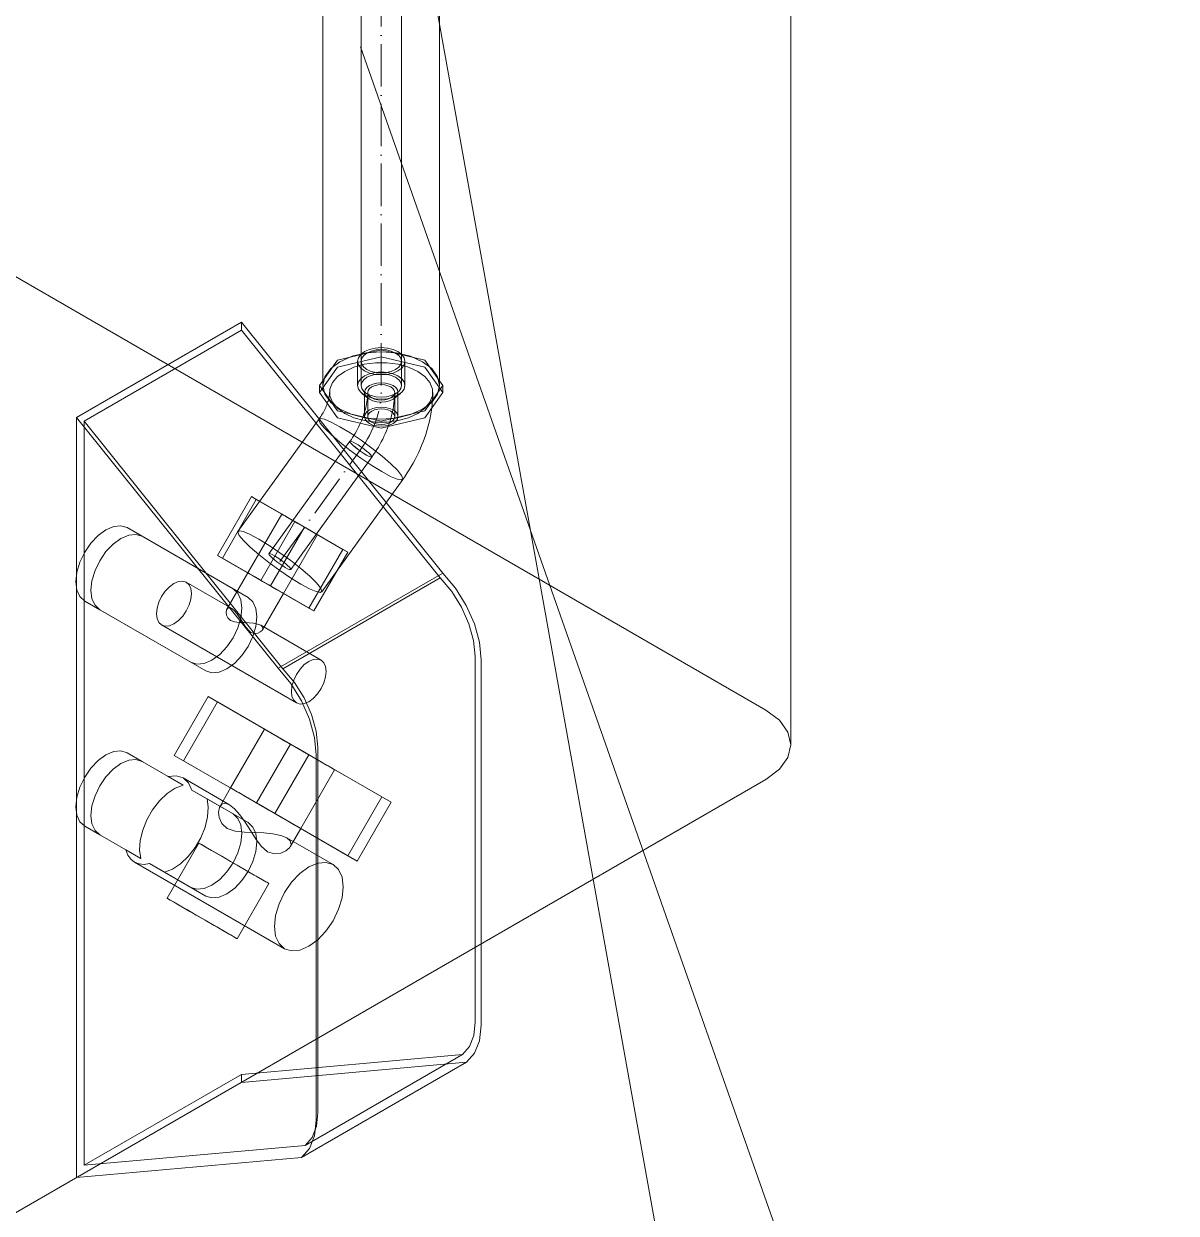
# Model space of a CAD drawing. Header units: millimetres. Extents: x -88595 to 880822, y -1054509 to -148035.
# Drawn here: x 415608.3 to 415880.1, y -312088.4 to -311808 of the extents above; entities that cross this region are included whole.
import ezdxf

# ---------------------------------------------------------------- set-up
doc = ezdxf.new("R2010")
doc.units = ezdxf.units.MM
doc.linetypes.add('$12$ADSK_Осевая', pattern=[14, 10, -2, 0, -2])
doc.linetypes.add('$13$ADSK_Осевая', pattern=[14, 10, -2, 0, -2])
for name, color, linetype, lineweight in [('Изоляция', 7, 'Continuous', 18), ('Марки', 7, 'Continuous', 20), ('Оборудование', 7, 'Continuous', 18), ('Трубопровод', 7, 'Continuous', 18), ('Трубопроводы', 7, 'Continuous', 18)]:
    doc.layers.add(name, color=color, linetype=linetype, lineweight=lineweight)

# ---------------------------------------------------------------- blocks, each defined once
blk = doc.blocks.new('$0$ADSK_МедьПайка_Отвод-гнутая труба - Отвод _гнутая труба_-3197938-В_ОВ3_4')
at = {"layer": 'Трубопроводы', "color": 190, "true_color": 0x8000ff}
for points in [[(19757.32, 11724.73, 0), (19756.66, 11725.02, 0), (19755.9, 11725.21, 0), (19755.08, 11725.27, 0), (19754.25, 11725.21, 0), (19753.49, 11725.02, 0), (19752.83, 11724.73, 0), (19752.33, 11724.35, 0), (19752.01, 11723.91, 0), (19751.9, 11723.44, 0), (19752.01, 11722.96, 0), (19752.33, 11722.52, 0), (19752.83, 11722.14, 0)], [(19752.83, 11722.14, 0), (19753.49, 11721.85, 0), (19754.25, 11721.66, 0), (19755.08, 11721.6, 0), (19755.9, 11721.66, 0), (19756.66, 11721.85, 0), (19757.32, 11722.14, 0), (19757.83, 11722.52, 0), (19758.14, 11722.96, 0), (19758.25, 11723.44, 0), (19758.14, 11723.91, 0), (19757.83, 11724.35, 0), (19757.32, 11724.73, 0)], [(19751.9, 11723.44, 0), (19751.89, 11723.02, 0), (19751.87, 11722.59, 0), (19751.84, 11722.15, 0), (19751.78, 11721.69, 0), (19751.72, 11721.23, 0), (19751.64, 11720.76, 0), (19751.54, 11720.28, 0), (19751.42, 11719.79, 0), (19751.3, 11719.29, 0), (19751.15, 11718.79, 0), (19750.99, 11718.29, 0), (19750.82, 11717.79, 0), (19750.63, 11717.28, 0), (19750.43, 11716.77, 0), (19750.21, 11716.27, 0), (19749.98, 11715.76, 0), (19749.74, 11715.26, 0), (19749.48, 11714.76, 0), (19749.22, 11714.27, 0), (19748.94, 11713.78, 0), (19748.65, 11713.3, 0), (19748.34, 11712.83, 0), (19748.03, 11712.36, 0), (19747.72, 11711.91, 0)], [(19758.25, 11723.44, 0), (19758.24, 11722.8, 0), (19758.21, 11722.17, 0), (19758.16, 11721.53, 0), (19758.08, 11720.88, 0), (19757.99, 11720.23, 0), (19757.87, 11719.58, 0), (19757.74, 11718.93, 0), (19757.59, 11718.27, 0), (19757.42, 11717.61, 0), (19757.23, 11716.96, 0), (19757.02, 11716.3, 0), (19756.8, 11715.65, 0), (19756.56, 11715, 0), (19756.3, 11714.35, 0), (19756.02, 11713.7, 0), (19755.73, 11713.06, 0), (19755.42, 11712.43, 0), (19755.1, 11711.8, 0), (19754.76, 11711.18, 0), (19754.41, 11710.56, 0), (19754.04, 11709.95, 0), (19753.66, 11709.36, 0), (19753.27, 11708.77, 0), (19752.86, 11708.2, 0)], [(19749, 11711.43, 0), (19748.47, 11711.72, 0), (19748.05, 11711.9, 0), (19747.79, 11711.95, 0), (19747.7, 11711.87, 0), (19747.79, 11711.66, 0), (19748.04, 11711.35, 0), (19748.45, 11710.95, 0), (19748.99, 11710.49, 0), (19749.61, 11709.99, 0), (19750.28, 11709.51, 0), (19750.95, 11709.06, 0), (19751.58, 11708.67, 0)], [(19751.58, 11708.67, 0), (19752.11, 11708.39, 0), (19752.53, 11708.21, 0), (19752.79, 11708.16, 0), (19752.88, 11708.24, 0), (19752.79, 11708.44, 0), (19752.54, 11708.76, 0), (19752.13, 11709.16, 0), (19751.59, 11709.62, 0), (19750.97, 11710.11, 0), (19750.3, 11710.6, 0), (19749.63, 11711.05, 0), (19749, 11711.43, 0)]]:
    blk.add_polyline3d(points, dxfattribs=at)
blk = doc.blocks.new('$0$ADSK_Наружный блок кондиционера сплит-системы1 - AV08IMVEVA-4475075-В_ОВ3_4')
at = {"layer": 'Оборудование'}
for p, q in [((21737.13, 10659.06), (21737.13, 12030.78)), ((21066.59, 11050.98), (21731.27, 10667.23)), ((21607.53, 10758.67), (21568.64, 10736.22)), ((21607.53, 10756.79), (21607.53, 10758.67)), ((21607.53, 10758.67), (21655.06, 10699.54)), ((21607.53, 10756.79), (21570.41, 10735.36)), ((21654.45, 10698.41), (21607.53, 10756.79)), ((21616.17, 10677.09), (21568.64, 10736.22)), ((21568.64, 10736.22), (21568.64, 10557)), ((21570.41, 10735.36), (21570.41, 10559.91)), ((21570.41, 10735.36), (21617.33, 10676.98)), ((21601.91, 10703.71), (21609.91, 10717.57)), ((21603.05, 10703.05), (21611.05, 10716.91)), ((21611.05, 10716.91), (21609.91, 10717.57)), ((21609.91, 10717.57), (21620.11, 10711.68)), ((21622.41, 10710.35), (21611.05, 10716.91)), ((21617.06, 10713.44), (21609.06, 10699.58)), ((21584.12, 10708.21), (21580.58, 10710.25)), ((21580.58, 10710.25), (21605.58, 10695.82)), ((21612.11, 10697.82), (21620.11, 10711.68)), ((21614.41, 10696.5), (21622.41, 10710.35)), ((21620.11, 10711.68), (21631.47, 10705.12)), ((21632.61, 10704.46), (21622.41, 10710.35)), ((21609.12, 10693.78), (21584.12, 10708.21)), ((21617.46, 10694.73), (21625.46, 10708.59)), ((21631.47, 10705.12), (21623.47, 10691.27)), ((21624.61, 10690.6), (21632.61, 10704.46)), ((21631.47, 10705.12), (21632.61, 10704.46)), ((21612.11, 10697.82), (21601.91, 10703.71)), ((21601.91, 10703.71), (21603.05, 10703.05)), ((21603.05, 10703.05), (21614.41, 10696.5)), ((21609.06, 10699.58), (21604.11, 10691.01)), ((21655.06, 10699.54), (21616.17, 10677.09)), ((21617.33, 10676.98), (21654.45, 10698.41)), ((21605.24, 10691.19), (21594.53, 10697.37)), ((21623.47, 10691.27), (21612.11, 10697.82)), ((21614.41, 10696.5), (21624.61, 10690.6)), ((21570.58, 10692.93), (21574.12, 10690.89)), ((21595.58, 10678.5), (21570.58, 10692.93)), ((21612.51, 10686.16), (21617.46, 10694.73)), ((21574.12, 10690.89), (21599.12, 10676.46)), ((21624.61, 10690.6), (21623.47, 10691.27)), ((21588.71, 10687.29), (21620.53, 10668.92)), ((21626.35, 10679), (21612.1, 10687.23)), ((21662.68, 10593.73), (21662.68, 10679.91)), ((21664.1, 10679.1), (21664.1, 10592.91)), ((21591.69, 10656.54), (21599.69, 10670.4)), ((21601.87, 10669.14), (21599.69, 10670.4)), ((21599.69, 10670.4), (21619.08, 10659.2)), ((21593.87, 10655.28), (21601.87, 10669.14)), ((21623.44, 10656.69), (21601.87, 10669.14)), ((21612.99, 10662.72), (21604.99, 10648.86)), ((21611.08, 10645.35), (21619.08, 10659.2)), ((21619.08, 10659.2), (21640.65, 10646.75)), ((21584.12, 10655.14), (21580.58, 10657.18)), ((21580.58, 10657.18), (21590.28, 10651.58)), ((21611.08, 10645.35), (21591.69, 10656.54)), ((21591.69, 10656.54), (21593.87, 10655.28)), ((21615.44, 10642.83), (21623.44, 10656.69)), ((21642.83, 10645.49), (21623.44, 10656.69)), ((21625.21, 10570.46), (21625.21, 10656.64)), ((21625.56, 10658.48), (21625.56, 10572.29)), ((21593.82, 10649.54), (21584.12, 10655.14)), ((21593.87, 10655.28), (21615.44, 10642.83)), ((21731.27, 10650.9), (21229.23, 10361.04)), ((21590.28, 10651.58), (21593.82, 10649.54)), ((21604.74, 10644.92), (21593.81, 10651.23)), ((21621.53, 10639.31), (21629.53, 10653.17)), ((21595.88, 10648.35), (21605.58, 10642.75)), ((21599.42, 10646.31), (21595.88, 10648.35)), ((21604.99, 10648.86), (21602.51, 10644.57)), ((21609.12, 10640.71), (21599.42, 10646.31)), ((21632.65, 10632.89), (21611.08, 10645.35)), ((21640.65, 10646.75), (21632.65, 10632.89)), ((21634.83, 10631.63), (21642.83, 10645.49)), ((21640.65, 10646.75), (21642.83, 10645.49)), ((21615.44, 10642.83), (21634.83, 10631.63)), ((21570.58, 10639.86), (21574.12, 10637.82)), ((21580.28, 10634.26), (21570.58, 10639.86)), ((21574.12, 10637.82), (21583.82, 10632.22)), ((21629.17, 10630.82), (21618.24, 10637.12)), ((21619.05, 10635.02), (21621.53, 10639.31)), ((21583.82, 10632.22), (21580.28, 10634.26)), ((21597.49, 10635.87), (21589.99, 10622.88)), ((21582.35, 10631.38), (21617.71, 10610.97)), ((21595.58, 10625.43), (21585.88, 10631.03)), ((21585.88, 10631.03), (21589.42, 10628.99)), ((21634.83, 10631.63), (21632.65, 10632.89)), ((21589.42, 10628.99), (21599.12, 10623.38)), ((21606.53, 10613.33), (21614.03, 10626.32)), ((21607.53, 10581.34), (21659.71, 10586)), ((21660.62, 10584.2), (21607.53, 10579.45)), ((21621.73, 10561.74), (21660.62, 10584.2)), ((21659.71, 10586), (21622.58, 10564.57)), ((21570.41, 10559.91), (21607.53, 10581.34)), ((21607.53, 10579.45), (21607.53, 10581.34)), ((21607.53, 10579.45), (21568.64, 10557)), ((21622.58, 10564.57), (21570.41, 10559.91)), ((21568.64, 10557), (21621.73, 10561.74))]:
    blk.add_line(p, q, dxfattribs=at)
for points in [[(21618.84, 10712.42, 0), (21618.03, 10712.88, 0), (21617.45, 10713.22, 0), (21617.12, 10713.41, 0), (21617.08, 10713.43, 0), (21617.32, 10713.29, 0), (21617.83, 10713, 0), (21618.58, 10712.57, 0), (21619.5, 10712.03, 0), (21620.55, 10711.43, 0), (21621.65, 10710.79, 0), (21622.72, 10710.18, 0), (21623.69, 10709.62, 0)], [(21623.69, 10709.62, 0), (21624.49, 10709.15, 0), (21625.08, 10708.81, 0), (21625.4, 10708.63, 0), (21625.44, 10708.6, 0), (21625.2, 10708.74, 0), (21624.69, 10709.04, 0), (21623.95, 10709.47, 0), (21623.02, 10710, 0), (21621.97, 10710.61, 0), (21620.88, 10711.24, 0), (21619.81, 10711.86, 0), (21618.84, 10712.42, 0)], [(21570.58, 10692.93, 0), (21569.46, 10693.97, 0), (21568.75, 10695.54, 0), (21568.51, 10697.51, 0), (21568.75, 10699.76, 0), (21569.46, 10702.14, 0), (21570.58, 10704.48, 0), (21572.05, 10706.62, 0), (21573.75, 10708.42, 0), (21575.58, 10709.76, 0), (21577.41, 10710.54, 0), (21579.12, 10710.7, 0), (21580.58, 10710.25, 0)], [(21584.12, 10708.21, 0), (21582.65, 10708.66, 0), (21580.95, 10708.49, 0), (21579.12, 10707.72, 0), (21577.29, 10706.38, 0), (21575.58, 10704.58, 0), (21574.12, 10702.44, 0), (21573, 10700.1, 0), (21572.29, 10697.72, 0), (21572.05, 10695.47, 0), (21572.29, 10693.49, 0), (21573, 10691.93, 0), (21574.12, 10690.89, 0)], [(21615.69, 10695.76, 0), (21614.72, 10696.32, 0), (21613.65, 10696.94, 0), (21612.55, 10697.57, 0), (21611.5, 10698.17, 0), (21610.58, 10698.71, 0), (21609.83, 10699.14, 0), (21609.32, 10699.43, 0), (21609.08, 10699.57, 0), (21609.12, 10699.55, 0), (21609.45, 10699.36, 0), (21610.03, 10699.02, 0), (21610.84, 10698.56, 0)], [(21615.69, 10695.76, 0), (21614.72, 10696.32, 0), (21613.65, 10696.94, 0), (21612.55, 10697.57, 0), (21611.5, 10698.17, 0), (21610.58, 10698.71, 0), (21609.83, 10699.14, 0), (21609.32, 10699.43, 0), (21609.08, 10699.57, 0), (21609.12, 10699.55, 0), (21609.45, 10699.36, 0), (21610.03, 10699.02, 0), (21610.84, 10698.56, 0)], [(21610.84, 10698.56, 0), (21611.81, 10698, 0), (21612.88, 10697.38, 0), (21613.97, 10696.75, 0), (21615.02, 10696.14, 0), (21615.95, 10695.61, 0), (21616.69, 10695.18, 0), (21617.2, 10694.88, 0), (21617.44, 10694.74, 0), (21617.4, 10694.77, 0), (21617.08, 10694.96, 0), (21616.49, 10695.29, 0), (21615.69, 10695.76, 0)], [(21610.84, 10698.56, 0), (21611.81, 10698, 0), (21612.88, 10697.38, 0), (21613.97, 10696.75, 0), (21615.02, 10696.14, 0), (21615.95, 10695.61, 0), (21616.69, 10695.18, 0), (21617.2, 10694.88, 0), (21617.44, 10694.74, 0), (21617.4, 10694.77, 0), (21617.08, 10694.96, 0), (21616.49, 10695.29, 0), (21615.69, 10695.76, 0)], [(21662.68, 10679.91, 0), (21662.31, 10683.65, 0), (21661.22, 10687.59, 0), (21659.48, 10691.52, 0), (21657.17, 10695.2, 0), (21654.45, 10698.41, 0)], [(21655.06, 10699.54, 0), (21658.05, 10695.97, 0), (21660.58, 10691.91, 0), (21662.5, 10687.57, 0), (21663.69, 10683.22, 0), (21664.1, 10679.1, 0)], [(21594.53, 10697.37, 0), (21593.68, 10697.64, 0), (21592.68, 10697.54, 0), (21591.62, 10697.09, 0), (21590.55, 10696.31, 0), (21589.56, 10695.26, 0), (21588.71, 10694.01, 0), (21588.05, 10692.65, 0), (21587.64, 10691.27, 0), (21587.5, 10689.96, 0), (21587.64, 10688.81, 0), (21588.05, 10687.9, 0), (21588.71, 10687.29, 0)], [(21588.71, 10687.29, 0), (21589.56, 10687.03, 0), (21590.55, 10687.13, 0), (21591.62, 10687.58, 0), (21592.68, 10688.36, 0), (21593.68, 10689.41, 0), (21594.53, 10690.65, 0), (21595.18, 10692.02, 0), (21595.59, 10693.4, 0), (21595.73, 10694.71, 0), (21595.59, 10695.86, 0), (21595.18, 10696.77, 0), (21594.53, 10697.37, 0)], [(21605.58, 10695.82, 0), (21606.71, 10694.78, 0), (21607.41, 10693.22, 0), (21607.65, 10691.24, 0), (21607.41, 10688.99, 0), (21606.71, 10686.61, 0), (21605.58, 10684.27, 0), (21604.12, 10682.13, 0), (21602.41, 10680.33, 0), (21600.58, 10678.99, 0), (21598.75, 10678.22, 0), (21597.05, 10678.05, 0), (21595.58, 10678.5, 0)], [(21599.12, 10676.46, 0), (21600.58, 10676.01, 0), (21602.29, 10676.17, 0), (21604.12, 10676.95, 0), (21605.95, 10678.29, 0), (21607.65, 10680.09, 0), (21609.12, 10682.23, 0), (21610.24, 10684.57, 0), (21610.95, 10686.95, 0), (21611.19, 10689.2, 0), (21610.95, 10691.17, 0), (21610.24, 10692.74, 0), (21609.12, 10693.78, 0)], [(21605.24, 10691.19, 0), (21604.71, 10691.37, 0), (21604.3, 10691.24, 0), (21604.04, 10690.86, 0), (21603.93, 10690.31, 0), (21604, 10689.64, 0), (21604.31, 10688.95, 0), (21604.94, 10688.36, 0)], [(21609.79, 10685.56, 0), (21609.02, 10686.23, 0), (21608.36, 10687.13, 0), (21607.74, 10688.11, 0), (21607.12, 10689.08, 0), (21606.49, 10689.97, 0), (21605.85, 10690.7, 0), (21605.24, 10691.19, 0)], [(21604.94, 10688.36, 0), (21605.91, 10688.02, 0), (21607.03, 10687.9, 0), (21608.19, 10687.85, 0), (21609.33, 10687.81, 0), (21610.42, 10687.7, 0), (21611.37, 10687.52, 0), (21612.1, 10687.23, 0)], [(21612.1, 10687.23, 0), (21612.52, 10686.86, 0), (21612.61, 10686.44, 0), (21612.42, 10686.03, 0), (21611.99, 10685.66, 0), (21611.38, 10685.39, 0), (21610.63, 10685.3, 0), (21609.79, 10685.56, 0)], [(21626.35, 10679, 0), (21625.5, 10679.27, 0), (21624.5, 10679.17, 0), (21623.44, 10678.72, 0), (21622.37, 10677.94, 0), (21621.38, 10676.89, 0), (21620.53, 10675.64, 0), (21619.87, 10674.28, 0), (21619.46, 10672.9, 0), (21619.32, 10671.59, 0), (21619.46, 10670.44, 0), (21619.87, 10669.53, 0), (21620.53, 10668.92, 0)], [(21620.53, 10668.92, 0), (21621.38, 10668.66, 0), (21622.37, 10668.76, 0), (21623.44, 10669.21, 0), (21624.5, 10669.99, 0), (21625.5, 10671.04, 0), (21626.35, 10672.28, 0), (21627, 10673.64, 0), (21627.41, 10675.03, 0), (21627.55, 10676.34, 0), (21627.41, 10677.49, 0), (21627, 10678.4, 0), (21626.35, 10679, 0)], [(21625.21, 10656.64, 0), (21624.8, 10660.76, 0), (21623.61, 10665.12, 0), (21621.69, 10669.45, 0), (21619.16, 10673.52, 0), (21616.17, 10677.09, 0)], [(21617.33, 10676.98, 0), (21620.05, 10673.77, 0), (21622.35, 10670.09, 0), (21624.1, 10666.16, 0), (21625.19, 10662.22, 0), (21625.56, 10658.48, 0)], [(21731.27, 10667.23, 0), (21734.45, 10664.84, 0), (21736.45, 10662.05, 0), (21737.13, 10659.06, 0), (21736.45, 10656.07, 0), (21734.45, 10653.29, 0), (21731.27, 10650.9, 0)], [(21616.49, 10660.7, 0), (21614.9, 10661.62, 0), (21613.75, 10662.28, 0), (21613.11, 10662.65, 0), (21613.03, 10662.7, 0), (21613.5, 10662.42, 0), (21614.51, 10661.84, 0), (21615.97, 10661, 0), (21617.8, 10659.94, 0), (21619.86, 10658.75, 0), (21622.02, 10657.51, 0), (21624.13, 10656.29, 0), (21626.04, 10655.19, 0)], [(21626.04, 10655.19, 0), (21627.62, 10654.27, 0), (21628.77, 10653.61, 0), (21629.41, 10653.24, 0), (21629.5, 10653.19, 0), (21629.02, 10653.46, 0), (21628.01, 10654.05, 0), (21626.55, 10654.89, 0), (21624.72, 10655.95, 0), (21622.66, 10657.14, 0), (21620.5, 10658.38, 0), (21618.4, 10659.6, 0), (21616.49, 10660.7, 0)], [(21570.58, 10639.86, 0), (21569.46, 10640.9, 0), (21568.75, 10642.46, 0), (21568.51, 10644.44, 0), (21568.75, 10646.69, 0), (21569.46, 10649.07, 0), (21570.58, 10651.41, 0), (21572.05, 10653.55, 0), (21573.75, 10655.35, 0), (21575.58, 10656.69, 0), (21577.41, 10657.46, 0), (21579.12, 10657.63, 0), (21580.58, 10657.18, 0)], [(21584.12, 10655.14, 0), (21582.65, 10655.59, 0), (21580.95, 10655.42, 0), (21579.12, 10654.64, 0), (21577.29, 10653.31, 0), (21575.58, 10651.51, 0), (21574.12, 10649.37, 0), (21573, 10647.03, 0), (21572.29, 10644.65, 0), (21572.05, 10642.4, 0), (21572.29, 10640.42, 0), (21573, 10638.86, 0), (21574.12, 10637.82, 0)], [(21590.28, 10651.58, 0), (21592.18, 10651.74, 0), (21593.81, 10651.23, 0)], [(21593.81, 10651.23, 0), (21595.07, 10650.07, 0), (21595.88, 10648.35, 0)], [(21593.82, 10649.54, 0), (21591.94, 10648.8, 0), (21590.04, 10647.53, 0), (21588.23, 10645.8, 0), (21586.6, 10643.71, 0), (21585.26, 10641.38, 0), (21584.26, 10638.93, 0), (21583.67, 10636.5, 0), (21583.52, 10634.22, 0), (21583.82, 10632.22, 0)], [(21618.04, 10641.33, 0), (21616.13, 10642.43, 0), (21614.02, 10643.65, 0), (21611.86, 10644.89, 0), (21609.8, 10646.09, 0), (21607.97, 10647.14, 0), (21606.51, 10647.99, 0), (21605.5, 10648.57, 0), (21605.03, 10648.84, 0), (21605.11, 10648.79, 0), (21605.75, 10648.42, 0), (21606.9, 10647.76, 0), (21608.49, 10646.84, 0)], [(21618.04, 10641.33, 0), (21616.13, 10642.43, 0), (21614.02, 10643.65, 0), (21611.86, 10644.89, 0), (21609.8, 10646.09, 0), (21607.97, 10647.14, 0), (21606.51, 10647.99, 0), (21605.5, 10648.57, 0), (21605.03, 10648.84, 0), (21605.11, 10648.79, 0), (21605.75, 10648.42, 0), (21606.9, 10647.76, 0), (21608.49, 10646.84, 0)], [(21589.42, 10628.99, 0), (21591.3, 10629.73, 0), (21593.2, 10631, 0), (21595.01, 10632.72, 0), (21596.64, 10634.81, 0), (21597.98, 10637.14, 0), (21598.98, 10639.59, 0), (21599.57, 10642.03, 0), (21599.72, 10644.31, 0), (21599.42, 10646.31, 0)], [(21604.74, 10644.92, 0), (21603.69, 10645.27, 0), (21602.89, 10645.02, 0), (21602.37, 10644.28, 0), (21602.16, 10643.19, 0), (21602.3, 10641.88, 0), (21602.9, 10640.51, 0), (21604.15, 10639.34, 0)], [(21608.49, 10646.84, 0), (21610.4, 10645.74, 0), (21612.5, 10644.53, 0), (21614.66, 10643.28, 0), (21616.72, 10642.09, 0), (21618.55, 10641.03, 0), (21620.01, 10640.19, 0), (21621.02, 10639.61, 0), (21621.5, 10639.33, 0), (21621.41, 10639.38, 0), (21620.77, 10639.75, 0), (21619.62, 10640.42, 0), (21618.04, 10641.33, 0)], [(21608.49, 10646.84, 0), (21610.4, 10645.74, 0), (21612.5, 10644.53, 0), (21614.66, 10643.28, 0), (21616.72, 10642.09, 0), (21618.55, 10641.03, 0), (21620.01, 10640.19, 0), (21621.02, 10639.61, 0), (21621.5, 10639.33, 0), (21621.41, 10639.38, 0), (21620.77, 10639.75, 0), (21619.62, 10640.42, 0), (21618.04, 10641.33, 0)], [(21605.58, 10642.75, 0), (21606.71, 10641.7, 0), (21607.41, 10640.14, 0), (21607.65, 10638.17, 0), (21607.41, 10635.92, 0), (21606.71, 10633.54, 0), (21605.58, 10631.2, 0), (21604.12, 10629.06, 0), (21602.41, 10627.26, 0), (21600.58, 10625.92, 0), (21598.75, 10625.14, 0), (21597.05, 10624.97, 0), (21595.58, 10625.43, 0)], [(21613.7, 10633.83, 0), (21612.18, 10635.15, 0), (21610.87, 10636.93, 0), (21609.66, 10638.86, 0), (21608.44, 10640.77, 0), (21607.2, 10642.52, 0), (21605.94, 10643.97, 0), (21604.74, 10644.92, 0)], [(21599.12, 10623.38, 0), (21600.58, 10622.93, 0), (21602.29, 10623.1, 0), (21604.12, 10623.88, 0), (21605.95, 10625.21, 0), (21607.65, 10627.02, 0), (21609.12, 10629.16, 0), (21610.24, 10631.5, 0), (21610.95, 10633.88, 0), (21611.19, 10636.13, 0), (21610.95, 10638.1, 0), (21610.24, 10639.66, 0), (21609.12, 10640.71, 0)], [(21604.15, 10639.34, 0), (21606.06, 10638.68, 0), (21608.26, 10638.44, 0), (21610.54, 10638.35, 0), (21612.8, 10638.26, 0), (21614.94, 10638.06, 0), (21616.81, 10637.69, 0), (21618.24, 10637.12, 0)], [(21618.24, 10637.12, 0), (21619.07, 10636.39, 0), (21619.25, 10635.57, 0), (21618.87, 10634.75, 0), (21618.03, 10634.03, 0), (21616.83, 10633.49, 0), (21615.34, 10633.32, 0), (21613.7, 10633.83, 0)], [(21582.35, 10631.38, 0), (21581.46, 10632.08, 0), (21580.77, 10633.05, 0), (21580.28, 10634.26, 0)], [(21610.54, 10628.34, 0), (21608.63, 10629.44, 0), (21606.52, 10630.66, 0), (21604.36, 10631.9, 0), (21602.3, 10633.1, 0), (21600.47, 10634.15, 0), (21599.01, 10635, 0), (21598, 10635.58, 0), (21597.53, 10635.85, 0), (21597.61, 10635.8, 0), (21598.25, 10635.43, 0), (21599.4, 10634.77, 0), (21600.99, 10633.85, 0)], [(21600.99, 10633.85, 0), (21602.9, 10632.75, 0), (21605, 10631.54, 0), (21607.16, 10630.29, 0), (21609.22, 10629.1, 0), (21611.05, 10628.04, 0), (21612.51, 10627.2, 0), (21613.52, 10626.62, 0), (21614, 10626.34, 0), (21613.91, 10626.39, 0), (21613.27, 10626.76, 0), (21612.12, 10627.43, 0), (21610.54, 10628.34, 0)], [(21585.88, 10631.03, 0), (21584.59, 10630.84, 0), (21583.41, 10630.96, 0), (21582.35, 10631.38, 0)], [(21629.17, 10630.82, 0), (21627.49, 10631.33, 0), (21625.54, 10631.14, 0), (21623.44, 10630.25, 0), (21621.34, 10628.72, 0), (21619.39, 10626.65, 0), (21617.71, 10624.2, 0), (21616.42, 10621.52, 0), (21615.61, 10618.79, 0), (21615.34, 10616.21, 0), (21615.61, 10613.95, 0), (21616.42, 10612.16, 0), (21617.71, 10610.97, 0)], [(21617.71, 10610.97, 0), (21619.39, 10610.45, 0), (21621.34, 10610.64, 0), (21623.44, 10611.53, 0), (21625.54, 10613.06, 0), (21627.49, 10615.13, 0), (21629.17, 10617.58, 0), (21630.46, 10620.26, 0), (21631.27, 10622.99, 0), (21631.54, 10625.57, 0), (21631.27, 10627.83, 0), (21630.46, 10629.62, 0), (21629.17, 10630.82, 0)], [(21593.49, 10620.86, 0), (21591.9, 10621.78, 0), (21590.75, 10622.44, 0), (21590.11, 10622.81, 0), (21590.03, 10622.86, 0), (21590.5, 10622.59, 0), (21591.51, 10622.01, 0), (21592.97, 10621.16, 0), (21594.8, 10620.1, 0), (21596.86, 10618.91, 0), (21599.02, 10617.67, 0), (21601.13, 10616.45, 0), (21603.04, 10615.35, 0)], [(21603.04, 10615.35, 0), (21604.62, 10614.43, 0), (21605.77, 10613.77, 0), (21606.41, 10613.4, 0), (21606.5, 10613.35, 0), (21606.02, 10613.63, 0), (21605.01, 10614.21, 0), (21603.55, 10615.05, 0), (21601.72, 10616.11, 0), (21599.66, 10617.3, 0), (21597.5, 10618.54, 0), (21595.4, 10619.76, 0), (21593.49, 10620.86, 0)], [(21659.71, 10586, 0), (21661.33, 10587.91, 0), (21662.34, 10590.54, 0), (21662.68, 10593.73, 0)], [(21664.1, 10592.91, 0), (21663.7, 10589.28, 0), (21662.52, 10586.32, 0), (21660.62, 10584.2, 0)], [(21625.56, 10572.29, 0), (21625.22, 10569.1, 0), (21624.21, 10566.48, 0), (21622.58, 10564.57, 0)], [(21621.73, 10561.74, 0), (21623.63, 10563.87, 0), (21624.81, 10566.83, 0), (21625.21, 10570.46, 0)]]:
    blk.add_polyline3d(points, dxfattribs=at)
blk = doc.blocks.new('$0$ADSK_МедьПайка_Муфта редукционная - Муфта редукционная медная под пайку-3266786-В_ОВ3_4')
at = {"layer": 'Трубопроводы', "color": 190, "true_color": 0x8000ff}
for p, q in [((-18141.23, 11034.9), (-18141.23, 11029.19)), ((-18140.42, 11034.9), (-18140.42, 11029.19)), ((-18130.9, 11029.19), (-18130.9, 11034.9)), ((-18130.09, 11029.19), (-18130.09, 11034.9)), ((-18140.21, 11027.33), (-18138.87, 11026.24)), ((-18139.6, 11027.55), (-18139.6, 11021.84)), ((-18138.84, 11027.55), (-18138.84, 11021.84)), ((-18132.49, 11021.84), (-18132.49, 11027.55)), ((-18132.45, 11026.24), (-18131.12, 11027.33)), ((-18131.73, 11021.84), (-18131.73, 11027.55))]:
    blk.add_line(p, q, dxfattribs=at)
for points in [[(-18131.72, 11032.63, 0), (-18130.84, 11033.29, 0), (-18130.28, 11034.07, 0), (-18130.09, 11034.9, 0), (-18130.28, 11035.73, 0), (-18130.84, 11036.51, 0), (-18131.72, 11037.17, 0), (-18132.88, 11037.69, 0), (-18134.22, 11038.01, 0), (-18135.66, 11038.12, 0), (-18137.1, 11038.01, 0), (-18138.45, 11037.69, 0), (-18139.6, 11037.17, 0)], [(-18139.03, 11036.84, 0), (-18138.04, 11037.28, 0), (-18136.89, 11037.56, 0), (-18135.66, 11037.65, 0), (-18134.43, 11037.56, 0), (-18133.28, 11037.28, 0), (-18132.3, 11036.84, 0), (-18131.54, 11036.28, 0), (-18131.06, 11035.61, 0), (-18130.9, 11034.9, 0), (-18131.06, 11034.19, 0), (-18131.54, 11033.53, 0), (-18132.3, 11032.96, 0)], [(-18139.6, 11037.17, 0), (-18140.49, 11036.51, 0), (-18141.04, 11035.73, 0), (-18141.23, 11034.9, 0), (-18141.04, 11034.07, 0), (-18140.49, 11033.29, 0), (-18139.6, 11032.63, 0), (-18138.45, 11032.12, 0), (-18137.1, 11031.79, 0), (-18135.66, 11031.69, 0), (-18134.22, 11031.79, 0), (-18132.88, 11032.12, 0), (-18131.72, 11032.63, 0)], [(-18132.3, 11032.96, 0), (-18133.28, 11032.52, 0), (-18134.43, 11032.25, 0), (-18135.66, 11032.15, 0), (-18136.89, 11032.25, 0), (-18138.04, 11032.52, 0), (-18139.03, 11032.96, 0), (-18139.78, 11033.53, 0), (-18140.26, 11034.19, 0), (-18140.42, 11034.9, 0), (-18140.26, 11035.61, 0), (-18139.78, 11036.28, 0), (-18139.03, 11036.84, 0)], [(-18131.72, 11026.91, 0), (-18130.84, 11027.58, 0), (-18130.28, 11028.35, 0), (-18130.09, 11029.19, 0), (-18130.28, 11030.02, 0), (-18130.84, 11030.79, 0), (-18131.72, 11031.46, 0), (-18132.88, 11031.97, 0), (-18134.22, 11032.29, 0), (-18135.66, 11032.4, 0), (-18137.1, 11032.29, 0), (-18138.45, 11031.97, 0), (-18139.6, 11031.46, 0)], [(-18139.6, 11031.46, 0), (-18138.45, 11031.97, 0), (-18137.1, 11032.29, 0), (-18135.66, 11032.4, 0), (-18134.22, 11032.29, 0), (-18132.88, 11031.97, 0), (-18131.72, 11031.46, 0), (-18130.84, 11030.79, 0), (-18130.28, 11030.02, 0), (-18130.09, 11029.19, 0), (-18130.28, 11028.35, 0), (-18130.84, 11027.58, 0), (-18131.72, 11026.91, 0)], [(-18139.6, 11031.46, 0), (-18140.49, 11030.79, 0), (-18141.04, 11030.02, 0), (-18141.23, 11029.19, 0), (-18141.04, 11028.35, 0), (-18140.49, 11027.58, 0), (-18139.6, 11026.91, 0), (-18138.45, 11026.4, 0), (-18137.1, 11026.08, 0), (-18135.66, 11025.97, 0), (-18134.22, 11026.08, 0), (-18132.88, 11026.4, 0), (-18131.72, 11026.91, 0)], [(-18131.72, 11026.91, 0), (-18132.88, 11026.4, 0), (-18134.22, 11026.08, 0), (-18135.66, 11025.97, 0), (-18137.1, 11026.08, 0), (-18138.45, 11026.4, 0), (-18139.6, 11026.91, 0), (-18140.49, 11027.58, 0), (-18141.04, 11028.35, 0), (-18141.23, 11029.19, 0), (-18141.04, 11030.02, 0), (-18140.49, 11030.79, 0), (-18139.6, 11031.46, 0)], [(-18139.03, 11031.13, 0), (-18139.78, 11030.56, 0), (-18140.26, 11029.9, 0), (-18140.42, 11029.19, 0), (-18140.26, 11028.47, 0), (-18139.78, 11027.81, 0), (-18139.03, 11027.24, 0), (-18138.04, 11026.81, 0), (-18136.89, 11026.53, 0), (-18135.66, 11026.44, 0), (-18134.43, 11026.53, 0), (-18133.28, 11026.81, 0), (-18132.3, 11027.24, 0)], [(-18132.3, 11027.24, 0), (-18131.54, 11027.81, 0), (-18131.06, 11028.47, 0), (-18130.9, 11029.19, 0), (-18131.06, 11029.9, 0), (-18131.54, 11030.56, 0), (-18132.3, 11031.13, 0), (-18133.28, 11031.57, 0), (-18134.43, 11031.84, 0), (-18135.66, 11031.93, 0), (-18136.89, 11031.84, 0), (-18138.04, 11031.57, 0), (-18139.03, 11031.13, 0)], [(-18138.44, 11029.16, 0), (-18137.63, 11029.52, 0), (-18136.68, 11029.75, 0), (-18135.66, 11029.82, 0), (-18134.64, 11029.75, 0), (-18133.69, 11029.52, 0), (-18132.88, 11029.16, 0), (-18132.25, 11028.69, 0), (-18131.86, 11028.14, 0), (-18131.73, 11027.55, 0), (-18131.86, 11026.96, 0), (-18132.25, 11026.42, 0), (-18132.88, 11025.95, 0)], [(-18132.88, 11025.95, 0), (-18132.25, 11026.42, 0), (-18131.86, 11026.96, 0), (-18131.73, 11027.55, 0), (-18131.86, 11028.14, 0), (-18132.25, 11028.69, 0), (-18132.88, 11029.16, 0), (-18133.69, 11029.52, 0), (-18134.64, 11029.75, 0), (-18135.66, 11029.82, 0), (-18136.68, 11029.75, 0), (-18137.63, 11029.52, 0), (-18138.44, 11029.16, 0)], [(-18137.91, 11028.85, 0), (-18137.25, 11029.14, 0), (-18136.48, 11029.32, 0), (-18135.66, 11029.39, 0), (-18134.84, 11029.32, 0), (-18134.07, 11029.14, 0), (-18133.42, 11028.85, 0), (-18132.91, 11028.47, 0), (-18132.6, 11028.03, 0), (-18132.49, 11027.55, 0), (-18132.6, 11027.08, 0), (-18132.91, 11026.64, 0), (-18133.42, 11026.26, 0)], [(-18132.88, 11025.95, 0), (-18133.69, 11025.59, 0), (-18134.64, 11025.36, 0), (-18135.66, 11025.28, 0), (-18136.68, 11025.36, 0), (-18137.63, 11025.59, 0), (-18138.44, 11025.95, 0), (-18139.07, 11026.42, 0), (-18139.46, 11026.96, 0), (-18139.6, 11027.55, 0), (-18139.46, 11028.14, 0), (-18139.07, 11028.69, 0), (-18138.44, 11029.16, 0)], [(-18138.44, 11029.16, 0), (-18139.07, 11028.69, 0), (-18139.46, 11028.14, 0), (-18139.6, 11027.55, 0), (-18139.46, 11026.96, 0), (-18139.07, 11026.42, 0), (-18138.44, 11025.95, 0), (-18137.63, 11025.59, 0), (-18136.68, 11025.36, 0), (-18135.66, 11025.28, 0), (-18134.64, 11025.36, 0), (-18133.69, 11025.59, 0), (-18132.88, 11025.95, 0)], [(-18133.42, 11026.26, 0), (-18134.07, 11025.97, 0), (-18134.84, 11025.78, 0), (-18135.66, 11025.72, 0), (-18136.48, 11025.78, 0), (-18137.25, 11025.97, 0), (-18137.91, 11026.26, 0), (-18138.41, 11026.64, 0), (-18138.73, 11027.08, 0), (-18138.84, 11027.55, 0), (-18138.73, 11028.03, 0), (-18138.41, 11028.47, 0), (-18137.91, 11028.85, 0)], [(-18138.44, 11023.44, 0), (-18137.63, 11023.8, 0), (-18136.68, 11024.03, 0), (-18135.66, 11024.11, 0), (-18134.64, 11024.03, 0), (-18133.69, 11023.8, 0), (-18132.88, 11023.44, 0), (-18132.25, 11022.97, 0), (-18131.86, 11022.43, 0), (-18131.73, 11021.84, 0), (-18131.86, 11021.25, 0), (-18132.25, 11020.7, 0), (-18132.88, 11020.23, 0)], [(-18133.42, 11020.54, 0), (-18132.91, 11020.92, 0), (-18132.6, 11021.36, 0), (-18132.49, 11021.84, 0), (-18132.6, 11022.31, 0), (-18132.91, 11022.75, 0), (-18133.42, 11023.13, 0), (-18134.07, 11023.42, 0), (-18134.84, 11023.61, 0), (-18135.66, 11023.67, 0), (-18136.48, 11023.61, 0), (-18137.25, 11023.42, 0), (-18137.91, 11023.13, 0)], [(-18132.88, 11020.23, 0), (-18133.69, 11019.87, 0), (-18134.64, 11019.64, 0), (-18135.66, 11019.57, 0), (-18136.68, 11019.64, 0), (-18137.63, 11019.87, 0), (-18138.44, 11020.23, 0), (-18139.07, 11020.7, 0), (-18139.46, 11021.25, 0), (-18139.6, 11021.84, 0), (-18139.46, 11022.43, 0), (-18139.07, 11022.97, 0), (-18138.44, 11023.44, 0)], [(-18137.91, 11023.13, 0), (-18138.41, 11022.75, 0), (-18138.73, 11022.31, 0), (-18138.84, 11021.84, 0), (-18138.73, 11021.36, 0), (-18138.41, 11020.92, 0), (-18137.91, 11020.54, 0), (-18137.25, 11020.25, 0), (-18136.48, 11020.07, 0), (-18135.66, 11020, 0), (-18134.84, 11020.07, 0), (-18134.07, 11020.25, 0), (-18133.42, 11020.54, 0)]]:
    blk.add_polyline3d(points, dxfattribs=at)

msp = doc.modelspace()

# ---------------------------------------------------------------- linework, layer by layer
at = {"layer": 'Изоляция', "color": 190, "true_color": 0x8000ff}
for p, q in [((415678.82, -311680.99), (415678.82, -311893.26)), ((415706.34, -311893.26), (415706.34, -311680.99)), ((415678.01, -311893.26), (415678.01, -311894.9)), ((415707.15, -311894.9), (415707.15, -311893.26)), ((415677.92, -311901.15), (415658.8, -311927.65)), ((415678.55, -311941.9), (415697.67, -311915.4))]:
    msp.add_line(p, q, dxfattribs=at)
for points in [[(415702.89, -311887.32, 0), (415692.58, -311884.85, 0), (415682.28, -311887.32, 0)], [(415682.85, -311887.65, 0), (415685.7, -311886.38, 0), (415689.02, -311885.59, 0), (415692.58, -311885.32, 0), (415696.15, -311885.59, 0), (415699.46, -311886.38, 0), (415702.31, -311887.65, 0)], [(415682.28, -311887.32, 0), (415678.01, -311893.26, 0), (415682.28, -311899.21, 0)], [(415682.85, -311898.88, 0), (415680.67, -311897.24, 0), (415679.29, -311895.32, 0), (415678.82, -311893.26, 0), (415679.29, -311891.21, 0), (415680.67, -311889.29, 0), (415682.85, -311887.65, 0)], [(415682.28, -311888.95, 0), (415692.58, -311886.49, 0), (415702.89, -311888.95, 0)], [(415701.19, -311889.93, 0), (415699.06, -311888.95, 0), (415696.6, -311888.26, 0), (415693.94, -311887.91, 0), (415691.22, -311887.91, 0), (415688.56, -311888.26, 0), (415686.11, -311888.95, 0), (415683.98, -311889.93, 0)], [(415702.31, -311887.65, 0), (415704.5, -311889.29, 0), (415705.88, -311891.21, 0), (415706.34, -311893.26, 0), (415705.88, -311895.32, 0), (415704.5, -311897.24, 0), (415702.31, -311898.88, 0)], [(415702.89, -311899.21, 0), (415707.15, -311893.26, 0), (415702.89, -311887.32, 0)], [(415682.28, -311900.85, 0), (415678.01, -311894.9, 0), (415682.28, -311888.95, 0)], [(415683.98, -311889.93, 0), (415682.27, -311891.16, 0), (415681.09, -311892.58, 0), (415680.49, -311894.11, 0), (415680.49, -311895.69, 0), (415681.09, -311897.22, 0), (415682.28, -311898.64, 0), (415683.98, -311899.87, 0)], [(415701.19, -311899.87, 0), (415702.89, -311898.64, 0), (415704.08, -311897.22, 0), (415704.68, -311895.68, 0), (415704.68, -311894.11, 0), (415704.08, -311892.57, 0), (415702.89, -311891.16, 0), (415701.19, -311889.93, 0)], [(415702.89, -311888.95, 0), (415707.15, -311894.9, 0), (415702.89, -311900.85, 0)], [(415680.41, -311894.9, 0), (415680.41, -311895.01, 0), (415680.4, -311895.14, 0), (415680.39, -311895.3, 0), (415680.37, -311895.48, 0), (415680.34, -311895.69, 0), (415680.3, -311895.91, 0), (415680.25, -311896.14, 0), (415680.19, -311896.39, 0), (415680.12, -311896.66, 0), (415680.04, -311896.93, 0), (415679.95, -311897.22, 0), (415679.85, -311897.51, 0), (415679.74, -311897.82, 0), (415679.62, -311898.12, 0), (415679.49, -311898.43, 0), (415679.34, -311898.74, 0), (415679.19, -311899.06, 0), (415679.03, -311899.37, 0), (415678.86, -311899.68, 0), (415678.69, -311899.99, 0), (415678.5, -311900.29, 0), (415678.32, -311900.58, 0), (415678.12, -311900.87, 0), (415677.92, -311901.15, 0)], [(415704.76, -311894.9, 0), (415704.74, -311895.83, 0), (415704.7, -311896.76, 0), (415704.62, -311897.69, 0), (415704.52, -311898.61, 0), (415704.38, -311899.52, 0), (415704.23, -311900.42, 0), (415704.04, -311901.32, 0), (415703.84, -311902.21, 0), (415703.61, -311903.1, 0), (415703.35, -311903.98, 0), (415703.08, -311904.85, 0), (415702.78, -311905.72, 0), (415702.46, -311906.57, 0), (415702.12, -311907.42, 0), (415701.76, -311908.27, 0), (415701.38, -311909.1, 0), (415700.98, -311909.92, 0), (415700.56, -311910.74, 0), (415700.13, -311911.54, 0), (415699.67, -311912.34, 0), (415699.2, -311913.12, 0), (415698.71, -311913.89, 0), (415698.2, -311914.66, 0), (415697.67, -311915.4, 0)], [(415682.28, -311899.21, 0), (415692.58, -311901.68, 0), (415702.89, -311899.21, 0)], [(415702.31, -311898.88, 0), (415699.46, -311900.14, 0), (415696.15, -311900.94, 0), (415692.58, -311901.21, 0), (415689.02, -311900.94, 0), (415685.7, -311900.14, 0), (415682.85, -311898.88, 0)], [(415677.87, -311901.33, 0), (415678.22, -311901.02, 0), (415679.22, -311901.21, 0), (415680.8, -311901.88, 0), (415682.86, -311902.99, 0), (415685.26, -311904.45, 0), (415687.83, -311906.18, 0)], [(415682.86, -311902.99, 0), (415680.8, -311901.88, 0), (415679.22, -311901.21, 0), (415678.22, -311901.02, 0), (415677.87, -311901.33, 0), (415678.2, -311902.11, 0), (415679.19, -311903.31, 0)], [(415687.77, -311910.38, 0), (415685.2, -311908.51, 0), (415682.81, -311906.62, 0), (415680.76, -311904.85, 0), (415679.19, -311903.31, 0), (415678.2, -311902.11, 0), (415677.87, -311901.33, 0)], [(415702.89, -311900.85, 0), (415692.58, -311903.31, 0), (415682.28, -311900.85, 0)], [(415683.98, -311899.87, 0), (415686.11, -311900.85, 0), (415688.57, -311901.53, 0), (415691.22, -311901.88, 0), (415693.95, -311901.88, 0), (415696.61, -311901.53, 0), (415699.06, -311900.85, 0), (415701.19, -311899.87, 0)], [(415679.19, -311903.31, 0), (415680.76, -311904.85, 0), (415682.81, -311906.62, 0), (415685.2, -311908.51, 0), (415687.77, -311910.38, 0), (415690.34, -311912.1, 0), (415692.74, -311913.57, 0)], [(415696.41, -311913.25, 0), (415694.84, -311911.71, 0), (415692.78, -311909.94, 0), (415690.39, -311908.05, 0), (415687.83, -311906.18, 0), (415685.26, -311904.45, 0), (415682.86, -311902.99, 0)], [(415687.83, -311906.18, 0), (415690.39, -311908.05, 0), (415692.78, -311909.94, 0), (415694.84, -311911.71, 0), (415696.41, -311913.25, 0), (415697.39, -311914.45, 0), (415697.72, -311915.23, 0)], [(415697.72, -311915.23, 0), (415697.38, -311915.54, 0), (415696.38, -311915.35, 0), (415694.8, -311914.68, 0), (415692.74, -311913.57, 0), (415690.34, -311912.1, 0), (415687.77, -311910.38, 0)], [(415692.74, -311913.57, 0), (415694.8, -311914.68, 0), (415696.38, -311915.35, 0), (415697.38, -311915.54, 0), (415697.72, -311915.23, 0), (415697.39, -311914.45, 0), (415696.41, -311913.25, 0)], [(415668.7, -311932.68, 0), (415666.14, -311930.95, 0), (415663.74, -311929.49, 0), (415661.68, -311928.38, 0), (415660.1, -311927.71, 0), (415659.1, -311927.52, 0), (415658.75, -311927.83, 0)], [(415658.75, -311927.83, 0), (415659.08, -311928.61, 0), (415660.07, -311929.81, 0), (415661.64, -311931.35, 0), (415663.69, -311933.12, 0), (415666.08, -311935.01, 0), (415668.65, -311936.88, 0)], [(415678.6, -311941.73, 0), (415678.27, -311940.95, 0), (415677.29, -311939.75, 0), (415675.71, -311938.21, 0), (415673.66, -311936.44, 0), (415671.27, -311934.55, 0), (415668.7, -311932.68, 0)], [(415668.65, -311936.88, 0), (415671.22, -311938.6, 0), (415673.61, -311940.07, 0), (415675.67, -311941.18, 0), (415677.26, -311941.85, 0), (415678.26, -311942.03, 0), (415678.6, -311941.73, 0)]]:
    msp.add_polyline3d(points, dxfattribs=at)
at = {"layer": 'Марки'}
for p, q in [((415684.85, -311688.36), (415868.75, -312711.45)), ((415687.67, -311813.42), (415880.12, -312360.39))]:
    msp.add_line(p, q, dxfattribs=at)
at = {"layer": 'Трубопровод', "color": 190, "true_color": 0x8000ff}
for p, q in [((415687.82, -311680.99), (415687.82, -311893.26)), ((415697.34, -311893.26), (415697.34, -311680.99)), ((415685.22, -311906.42), (415666.1, -311932.92)), ((415671.25, -311936.64), (415690.37, -311910.14))]:
    msp.add_line(p, q, dxfattribs=at)
at = {"layer": 'Трубопровод', "color": 190, "linetype": '$12$ADSK_Осевая', "true_color": 0x8000ff}
for p, q in [((415692.58, -311893.26), (415692.58, -311680.99)), ((415692.58, -311893.26), (415692.58, -311680.99)), ((415668.68, -311934.78), (415687.8, -311908.28)), ((415668.68, -311934.78), (415687.8, -311908.28))]:
    msp.add_line(p, q, dxfattribs=at)
at = {"layer": 'Трубопровод', "color": 190, "true_color": 0x8000ff}
for points in [[(415689.22, -311891.32, 0), (415690.2, -311890.88, 0), (415691.35, -311890.61, 0), (415692.58, -311890.52, 0), (415693.82, -311890.61, 0), (415694.96, -311890.88, 0), (415695.95, -311891.32, 0)], [(415689.22, -311895.21, 0), (415688.46, -311894.64, 0), (415687.99, -311893.98, 0), (415687.82, -311893.26, 0), (415687.99, -311892.55, 0), (415688.46, -311891.89, 0), (415689.22, -311891.32, 0)], [(415695.95, -311891.32, 0), (415696.71, -311891.89, 0), (415697.18, -311892.55, 0), (415697.34, -311893.26, 0), (415697.18, -311893.98, 0), (415696.71, -311894.64, 0), (415695.95, -311895.21, 0)], [(415695.95, -311895.21, 0), (415694.96, -311895.64, 0), (415693.82, -311895.92, 0), (415692.58, -311896.01, 0), (415691.35, -311895.92, 0), (415690.2, -311895.64, 0), (415689.22, -311895.21, 0)], [(415685.55, -311906.98, 0), (415685.3, -311906.67, 0), (415685.21, -311906.47, 0), (415685.3, -311906.39, 0), (415685.56, -311906.44, 0), (415685.97, -311906.61, 0), (415686.51, -311906.9, 0)], [(415689.09, -311909.66, 0), (415688.46, -311909.28, 0), (415687.79, -311908.83, 0), (415687.12, -311908.34, 0), (415686.5, -311907.85, 0), (415685.96, -311907.38, 0), (415685.55, -311906.98, 0)], [(415686.51, -311906.9, 0), (415687.13, -311907.28, 0), (415687.8, -311907.73, 0), (415688.47, -311908.22, 0), (415689.1, -311908.71, 0), (415689.63, -311909.17, 0), (415690.04, -311909.58, 0)], [(415690.04, -311909.58, 0), (415690.3, -311909.89, 0), (415690.39, -311910.09, 0), (415690.3, -311910.17, 0), (415690.04, -311910.12, 0), (415689.62, -311909.95, 0), (415689.09, -311909.66, 0)], [(415667.39, -311933.4, 0), (415666.85, -311933.11, 0), (415666.44, -311932.93, 0), (415666.18, -311932.89, 0), (415666.09, -311932.97, 0), (415666.17, -311933.17, 0), (415666.43, -311933.48, 0)], [(415666.43, -311933.48, 0), (415666.84, -311933.88, 0), (415667.38, -311934.35, 0), (415668, -311934.84, 0), (415668.67, -311935.33, 0), (415669.34, -311935.78, 0), (415669.96, -311936.16, 0)], [(415670.92, -311936.07, 0), (415670.51, -311935.67, 0), (415669.98, -311935.21, 0), (415669.35, -311934.72, 0), (415668.68, -311934.23, 0), (415668.01, -311933.78, 0), (415667.39, -311933.4, 0)], [(415669.96, -311936.16, 0), (415670.5, -311936.45, 0), (415670.91, -311936.62, 0), (415671.17, -311936.67, 0), (415671.26, -311936.59, 0), (415671.18, -311936.39, 0), (415670.92, -311936.07, 0)]]:
    msp.add_polyline3d(points, dxfattribs=at)
at = {"layer": 'Трубопроводы', "color": 190, "linetype": '$13$ADSK_Осевая', "true_color": 0x8000ff}
msp.add_ellipse((415681.36, -311901.38), major_axis=(7.94, 13.75), ratio=0.57735, start_param=4.537856, end_param=5.497787, dxfattribs=at)

# ---------------------------------------------------------------- block references
at = {"layer": 'Оборудование'}
msp.add_blockref('$0$ADSK_Наружный блок кондиционера сплит-системы1 - AV08IMVEVA-4475075-В_ОВ3_4', (394052.07, -322637.02), dxfattribs=at)
at = {"layer": 'Трубопроводы', "color": 190, "true_color": 0x8000ff}
for name, p in [('$0$ADSK_МедьПайка_Муфта редукционная - Муфта редукционная медная под пайку-3266786-В_ОВ3_4', (433828.25, -322922.45)), ('$0$ADSK_МедьПайка_Отвод-гнутая труба - Отвод _гнутая труба_-3197938-В_ОВ3_4', (395937.51, -323618.33))]:
    msp.add_blockref(name, p, dxfattribs=at)

doc.saveas('drawing.dxf')
